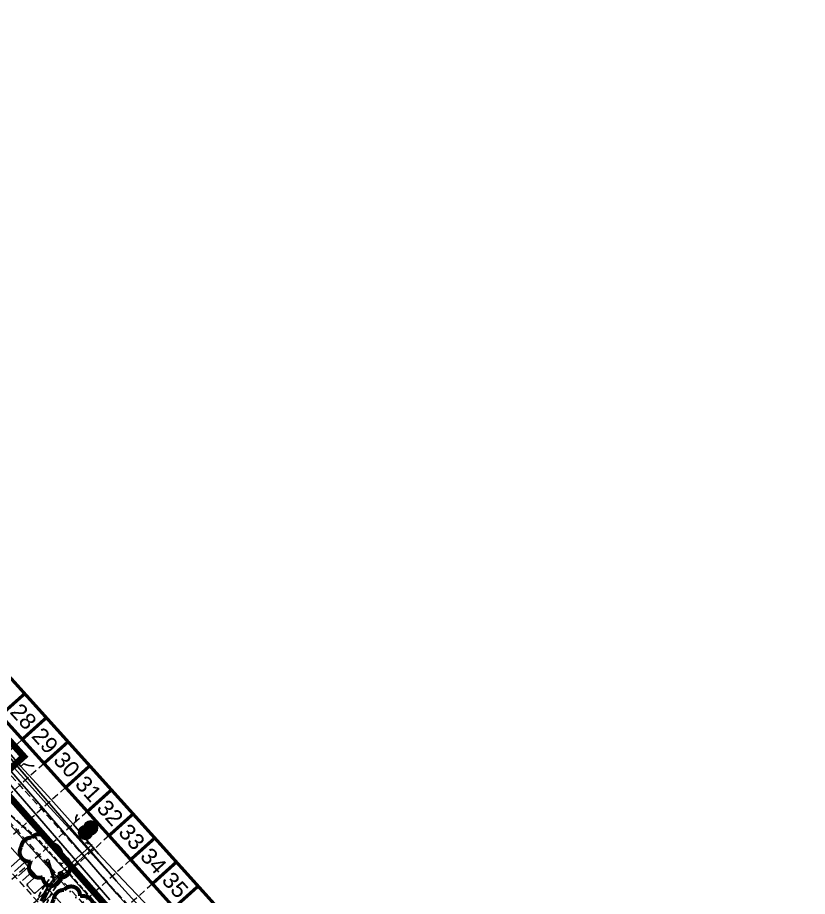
# Model space of a CAD drawing. Header units: inches. Extents: x 5194 to 8721, y 2249 to 5862.
# Drawn here: x 7538 to 8721, y 4545 to 5862 of the extents above; entities that cross this region are included whole.
import ezdxf
from ezdxf.enums import TextEntityAlignment as Align

# ---------------------------------------------------------------- set-up
doc = ezdxf.new("R2010")
doc.units = ezdxf.units.IN
doc.header["$LTSCALE"] = 60
doc.header["$MEASUREMENT"] = 0
for name, pattern in [('03139 TOPO$0$PL2', [2.85, 2.25, -0.2, 0, -0.2, 0, -0.2]), ('DASHED2', [0.375, 0.25, -0.125]), ('HIDDEN', [0.375, 0.25, -0.125]), ('HIDDEN2', [0.1875, 0.125, -0.0625]), ('SCENT', [0.55, 0.4, -0.05, 0.05, -0.05])]:
    doc.linetypes.add(name, pattern=pattern)
for name, color, linetype in [('03139 BASE$0$CCURB', 7, 'Continuous'), ('03139 BASE$0$CPPAVEMENT-STRIPE', 7, 'Continuous'), ('03139 BASE$0$CSTRIPE', 8, 'Continuous'), ('03139 BASE$0$pinlet', 7, 'Continuous'), ('03139 TOPO$0$BNDRY65', 7, '03139 TOPO$0$PL2'), ('03139 TOPO$0$EP', 7, 'Continuous'), ('03139 TOPO$0$EP2', 7, 'Continuous'), ('03139 TOPO$0$EX-STORM', 7, 'Continuous'), ('03139 TOPO$0$Lane Stripe', 7, 'Continuous'), ('03139 TOPO$0$Shoulder stripe', 7, 'Continuous'), ('03139 TOPO$0$SHOULDER STRIPE2', 7, 'Continuous'), ('BASE', 7, 'Continuous'), ('CSAWCUT', 7, 'HIDDEN2'), ('grid', 254, 'HIDDEN'), ('LIMITS OF DISTURBANCE', 1, 'Continuous'), ('Pstm', 7, 'Continuous'), ('pstmcl', 8, 'SCENT'), ('SANDBAGS', 2, 'Continuous'), ('stm-easement', 7, 'HIDDEN2')]:
    doc.layers.add(name, color=color, linetype=linetype)
doc.styles.get("Standard").update_dxf_attribs({"font": 'ARIAL.TTF'})

# ---------------------------------------------------------------- blocks, each defined once
blk = doc.blocks.new('03139 TOPO$0$EA')
for p, q in [((0, 0), (-0.078, -0.115)), ((-0.03, 0.003), (-0.068, -0.048)), ((0.041, 0), (0, -0.055))]:
    blk.add_line(p, q)

msp = doc.modelspace()

# ---------------------------------------------------------------- hatches: boundary and pattern name
at = {"layer": 'SANDBAGS'}
h = msp.add_hatch(dxfattribs=at)
h.set_pattern_fill('ANSI31', color=2, style=0)
h.set_pattern_definition([(45, (2252.42944, 167.81), (-0.0883883476, 0.0883883476), [])])
edge = h.paths.add_edge_path()
edge.add_arc((7639.4, 4640.6), 10.2, 0, 360)
h = msp.add_hatch(dxfattribs=at)
h.set_pattern_fill('ANSI31', color=2, style=0)
h.set_pattern_definition([(45, (2260.348, 174.9399), (-0.0883883476, 0.0883883476), [])])
edge = h.paths.add_edge_path()
edge.add_arc((7647.3, 4647.8), 10.2, 0, 360)

# ---------------------------------------------------------------- linework, layer by layer
at = {"layer": '03139 BASE$0$CCURB'}
for p, q in [((7427.4, 4729.3), (7566.1, 4575.6)), ((7566.1, 4575.6), (7552.7, 4563.6)), ((7552.6, 4560.7), (7561.9, 4550.3)), ((7578.1, 4562.3), (7564.8, 4550.2)), ((7578.1, 4562.3), (7626.4, 4508.8))]:
    msp.add_line(p, q, dxfattribs=at)
for centre, start, end in [((7554, 4562.1), 132.0636, 222.0636), ((7563.4, 4551.7), 222.0636, 312.0636)]:
    msp.add_arc(centre, 2, start, end, dxfattribs=at)
at = {"layer": '03139 BASE$0$CPPAVEMENT-STRIPE'}
for p, q in [((7450, 4822.1), (7686.5, 4548.9)), ((7459, 4830.1), (7685.9, 4567.9)), ((7439.5, 4812.9), (7675.9, 4539.7))]:
    msp.add_line(p, q, dxfattribs=at)
at = {"layer": '03139 BASE$0$CSTRIPE'}
for p, q in [((7541.9, 4602.3), (7527.1, 4588.9)), ((7548, 4595.7), (7533.1, 4582.3)), ((7554, 4589), (7539.2, 4575.6)), ((7560, 4582.3), (7545.2, 4568.9)), ((7584.2, 4555.6), (7569.3, 4542.2)), ((7590.2, 4548.9), (7575.3, 4535.5))]:
    msp.add_line(p, q, dxfattribs=at)
at = {"layer": '03139 BASE$0$pinlet', "color": 5}
for p, q in [((7583.2, 4600.7), (7580.2, 4598)), ((7580.2, 4598), (7582.9, 4595.1)), ((7585.9, 4597.8), (7582.9, 4595.1)), ((7583.2, 4600.7), (7585.9, 4597.8))]:
    msp.add_line(p, q, dxfattribs=at)
at = {"layer": '03139 TOPO$0$BNDRY65'}
msp.add_line((6944.7, 5297.1), (7667.4, 4496.2), dxfattribs=at)
at = {"layer": '03139 TOPO$0$EP'}
for p, q in [((7520.4, 4671.9), (7567.7, 4629.2)), ((7567.7, 4629.2), (7616.9, 4575.8)), ((7616.9, 4575.8), (7658.5, 4529.4))]:
    msp.add_line(p, q, dxfattribs=at)
at = {"layer": '03139 TOPO$0$EP2'}
for p, q in [((7522, 4763.6), (7542.7, 4739.7)), ((7542.7, 4739.7), (7547.3, 4743.8)), ((7582.9, 4695.5), (7542.7, 4739.7)), ((7621.1, 4653.1), (7582.9, 4695.5)), ((7624.9, 4657), (7621.1, 4653.1)), ((7658.9, 4608.6), (7621.1, 4653.1)), ((7658.9, 4608.6), (7696, 4569.1)), ((7696, 4569.1), (7737.1, 4525.7))]:
    msp.add_line(p, q, dxfattribs=at)
for centre, radius, start, end in [((7561.1, 4771.8), 31.3, 243.6908, 272.5128), ((7640.7, 4659), 15.9, 147.7195, 187.1965)]:
    msp.add_arc(centre, radius, start, end, dxfattribs=at)
at = {"layer": '03139 TOPO$0$EX-STORM', "color": 5}
for p, q in [((7603.3, 4581.5), (7649.2, 4622.5)), ((7606.5, 4577.9), (7652.5, 4618.9)), ((7603.4, 4582.2), (7598.3, 4580.5)), ((7607.2, 4577.9), (7603.4, 4582.2)), ((7604.8, 4572.5), (7598.3, 4580.5)), ((7603.1, 4581.4), (7598.8, 4579.9)), ((7606.4, 4577.8), (7603.1, 4581.4)), ((7604.3, 4573.1), (7606.4, 4577.8)), ((7604.8, 4572.5), (7607.2, 4577.9))]:
    msp.add_line(p, q, dxfattribs=at)
at = {"layer": '03139 TOPO$0$Lane Stripe'}
msp.add_line((7820.5, 4400.4), (7686.5, 4548.9), dxfattribs=at)
at = {"layer": '03139 TOPO$0$Shoulder stripe'}
for p, q in [((7568.5, 4642.8), (7532, 4684.3)), ((7568.5, 4642.8), (7532, 4684.3)), ((7602.3, 4604.9), (7568.5, 4642.8)), ((7602.3, 4604.9), (7568.5, 4642.8)), ((7644, 4558.6), (7602.3, 4604.9)), ((7644, 4558.6), (7602.3, 4604.9)), ((7686.3, 4511.9), (7644, 4558.6)), ((7686.3, 4511.9), (7644, 4558.6))]:
    msp.add_line(p, q, dxfattribs=at)
at = {"layer": '03139 TOPO$0$SHOULDER STRIPE2'}
for p, q in [((7547.1, 4721.5), (7513.2, 4759.1)), ((7581.2, 4683.8), (7547.1, 4721.5)), ((7615.1, 4646.5), (7581.2, 4683.8)), ((7659.3, 4597.2), (7615.1, 4646.5)), ((7659.3, 4597.2), (7694.1, 4558.8)), ((7694.1, 4558.8), (7728.8, 4520.4))]:
    msp.add_line(p, q, dxfattribs=at)
at = {"layer": 'BASE', "const_width": 4.85}
for points in [[(5197.3, 4559.4), (7275.2, 2252.3), (8717.2, 3551), (6639.3, 5858.1)], [(5265.7, 4555.9), (7278.8, 2320.6), (8648.7, 3554.5), (6636.1, 5789.3)]]:
    msp.add_lwpolyline(points, close=True, dxfattribs=at)
for points in [[(7512.3, 4816.3), (7548.4, 4848.7)], [(7544.8, 4780.2), (7580.8, 4812.7)], [(7577.3, 4744.2), (7613.3, 4776.6)], [(7609.7, 4708.1), (7645.8, 4740.6)], [(7642.2, 4672.1), (7678.2, 4704.5)], [(7674.7, 4636), (7710.7, 4668.5)], [(7707.1, 4600), (7743.2, 4632.4)], [(7739.6, 4563.9), (7775.6, 4596.4)], [(7772.1, 4527.9), (7808.1, 4560.3)]]:
    msp.add_lwpolyline(points, dxfattribs=at)
at = {"layer": 'BASE', "color": 170, "const_width": 6}
for points in [[(7582.4, 4623.6, 0.520567), (7582.4, 4623.6, 0.765195), (7558.7, 4632.8, 0.417879), (7543.3, 4619.2, 0.6649), (7557.7, 4597.3, 0.744833), (7575.5, 4573.9, 0.975642), (7601.7, 4572.9, 0.520567), (7615.5, 4591.5, 0.520567), (7603.2, 4602.8, 0.540264), (7582.4, 4623.6)], [(7631.1, 4545.3, 0.520567), (7631.1, 4545.3, 0.765195), (7607.5, 4554.5, 0.417879), (7592.1, 4540.9, 0.6649), (7606.5, 4519, 0.744833), (7624.3, 4495.6, 0.975642), (7650.4, 4494.6, 0.520567), (7664.2, 4513.2, 0.520567), (7652, 4524.5, 0.540264), (7631.1, 4545.3)]]:
    msp.add_lwpolyline(points, format="xyb", close=True, dxfattribs=at)
at = {"layer": 'CSAWCUT', "flags": 128}
msp.add_lwpolyline([(6932.1, 5355.2), (6938.4, 5348.1), (7060.2, 5212.6), (7207.4, 5049.5), (7250.5, 5002.3), (7279.3, 4973.7), (7316.8, 4927.5), (7391, 4833.5), (7426, 4787.3), (7479.3, 4722), (7521.4, 4672.9), (7568.8, 4630.2), (7659.6, 4530.4), (7756.3, 4423), (7804.1, 4369.1), (7847.1, 4321.6), (7942.6, 4213.4), (7995.7, 4153.4)], dxfattribs=at)
at = {"layer": 'grid', "color": 252, "linetype": 'HIDDEN', "lineweight": 0, "ltscale": 0.7}
for p, q in [((6600.7, 5755.7), (8613.7, 3520.6)), ((6564.7, 5723.2), (8577.7, 3488.2)), ((6528.6, 5690.8), (8541.6, 3455.7)), ((7544.8, 4780.2), (6282.9, 3643.7)), ((7577.3, 4744.2), (6315.4, 3607.7)), ((7609.7, 4708.1), (6347.8, 3571.6)), ((7642.2, 4672.1), (6380.3, 3535.6)), ((7674.7, 4636), (6412.8, 3499.5)), ((7707.1, 4600), (6445.2, 3463.5)), ((7739.6, 4563.9), (6477.7, 3427.4))]:
    msp.add_line(p, q, dxfattribs=at)
at = {"layer": 'LIMITS OF DISTURBANCE', "linetype": 'DASHED2', "ltscale": 3, "const_width": 10}
msp.add_lwpolyline([(5865.8, 4538.3), (5790, 4632.3), (6928.9, 5308.9), (6904.4, 5352.5), (6773.3, 5496.7), (6747.5, 5560.4), (6788, 5598.8), (7547, 4754.5), (7505.7, 4717.1), (8058.8, 4091)], dxfattribs=at)
at = {"layer": 'Pstm', "color": 5}
for p, q in [((7583.3, 4595.4), (7591.6, 4570.4)), ((7584.9, 4596.9), (7593.2, 4572)), ((7599.8, 4578.5), (7603.6, 4581.9)), ((7603.1, 4574.8), (7607, 4578.2))]:
    msp.add_line(p, q, dxfattribs=at)
for radius, start, end in [(102.5, 138.2036, 159.2778), (97.5, 131.7501, 159.2778), (102.5, 131.7501, 136.9229)]:
    msp.add_arc((7668, 4502), radius, start, end, dxfattribs=at)
at = {"layer": 'pstmcl', "color": 5}
for p, q in [((7584.1, 4596.2), (7593.3, 4568.5)), ((7601.4, 4576.6), (7605.3, 4580.1))]:
    msp.add_line(p, q, dxfattribs=at)
msp.add_arc((7668, 4502), 100, 131.7501, 159.2778, dxfattribs=at)
at = {"layer": 'SANDBAGS', "color": 2}
for centre in [(7639.4, 4640.6), (7647.3, 4647.8)]:
    msp.add_circle(centre, 10.2, dxfattribs=at)
at = {"layer": 'stm-easement'}
for radius, start in [(107.5, 134.4114), (92.5, 134.7924)]:
    msp.add_arc((7668, 4502), radius, start, 159.2778, dxfattribs=at)

# ---------------------------------------------------------------- block references
at = {"layer": '03139 TOPO$0$EP', "xscale": 40, "yscale": 40, "zscale": 40}
for p, rotation in [((7644.3, 4625.3), 310.4506807196839), ((7600.5, 4593.7), 135.2419156545127)]:
    msp.add_blockref('03139 TOPO$0$EA', p, dxfattribs=dict(at, rotation=rotation))

# ---------------------------------------------------------------- texts
at = {"layer": 'BASE'}
for s, p in [('28', (7546.6, 4814.5)), ('29', (7579, 4778.4)), ('30', (7611.5, 4742.4)), ('31', (7644, 4706.3)), ('32', (7676.4, 4670.3)), ('33', (7708.9, 4634.2)), ('34', (7741.4, 4598.2)), ('35', (7773.9, 4562.1))]:
    msp.add_text(s, height=24.26, rotation=312.0075, dxfattribs=at).set_placement(p, align=Align.MIDDLE_CENTER)

doc.saveas('drawing.dxf')
